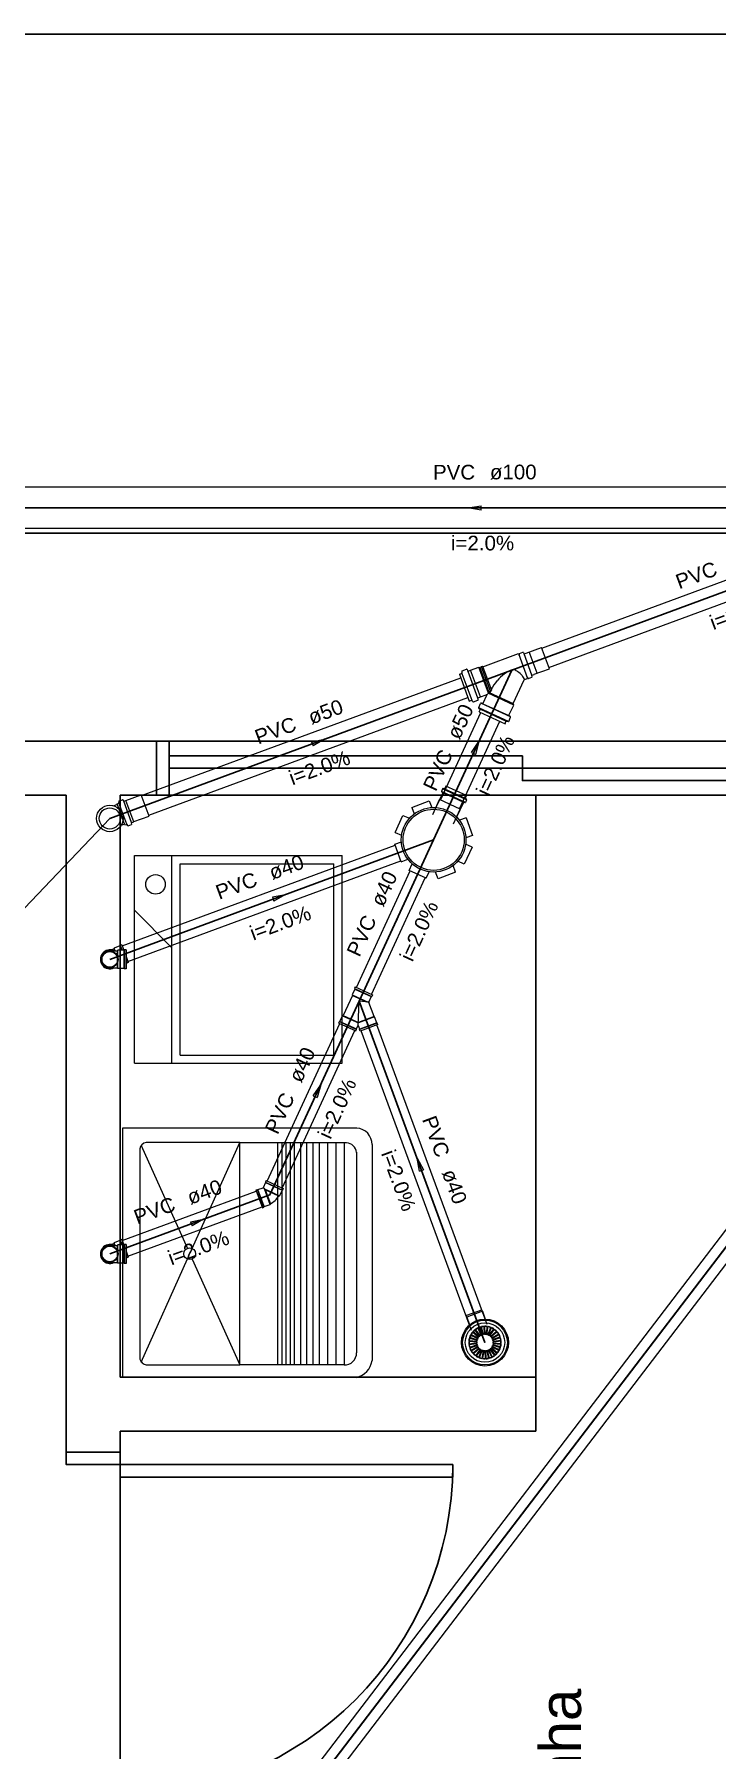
# Model space of a CAD drawing. Header units: inches. Extents: x -27 to 114, y -35 to 60.
# Drawn here: x 50.142 to 51.783, y -30.047 to -25.921 of the extents above; entities that cross this region are included whole.
import ezdxf

# ---------------------------------------------------------------- set-up
doc = ezdxf.new("R2010")
doc.units = ezdxf.units.IN
doc.header["$LTSCALE"] = 10
doc.header["$MEASUREMENT"] = 0
for name, color, linetype, lineweight in [('Simbolos', 160, 'Continuous', 20), ('Simbolos_int', 5, 'Continuous', 5), ('TQ-Indicação coluna', 5, 'Continuous', 20), ('TQ-Sentido tubo', 8, 'Continuous', 20), ('TQ-Seção tubo', 160, 'Continuous', 20), ('TQ-Textos tubo', 7, 'Continuous', 20), ('TQ-Tubos', 6, 'Continuous', 30), ('TQ-Tubos detalhe', 6, 'Continuous', 30), ('xeixo', 3, 'Continuous', 20), ('xjanela-porta', 253, 'Continuous', 30), ('xmoveis', 253, 'Continuous', 20), ('xparede', 7, 'Continuous', 30), ('xpiso', 4, 'Continuous', 30), ('xtexto', 7, 'Continuous', 20)]:
    doc.layers.add(name, color=color, linetype=linetype, lineweight=lineweight)
doc.styles.add('Arial', font='arial.ttf')

# ---------------------------------------------------------------- blocks, each defined once
blk = doc.blocks.new('_Closed')
at = {"color": 0, "linetype": 'ByBlock', "lineweight": -2}
for p, q in [((-1, 0.166667), (0, 0)), ((-1, 0.166667), (-1, -0.166667)), ((0, 0), (-1, -0.166667)), ((0, 0), (-1, 0))]:
    blk.add_line(p, q, dxfattribs=at)

msp = doc.modelspace()

# ---------------------------------------------------------------- linework, layer by layer
at = {"layer": 'Simbolos'}
for p, q in [((51.3255, -27.4093), (51.3621, -27.3958)), ((51.2209, -27.4423), (51.3067, -27.4106)), ((51.3083, -27.4116), (51.3086, -27.4147)), ((51.309, -27.4106), (51.3172, -27.4075)), ((51.3184, -27.4079), (51.3195, -27.4104)), ((51.3208, -27.411), (51.3253, -27.4093)), ((51.3253, -27.4093), (51.3255, -27.4093)), ((51.1644, -27.4604), (51.1696, -27.4585)), ((51.1644, -27.4604), (51.1881, -27.5247)), ((51.1701, -27.4535), (51.1705, -27.4574)), ((51.1709, -27.4521), (51.1813, -27.4483)), ((51.1829, -27.4491), (51.1842, -27.452)), ((51.1858, -27.4525), (51.1912, -27.4506)), ((51.1912, -27.4506), (51.1915, -27.4507)), ((51.1915, -27.4507), (51.2112, -27.4434)), ((51.2112, -27.4434), (51.2141, -27.4448)), ((51.2141, -27.4448), (51.2171, -27.4436)), ((51.2167, -27.4419), (51.2203, -27.4406)), ((51.2171, -27.4436), (51.2167, -27.4419)), ((51.2209, -27.4423), (51.2203, -27.4406)), ((51.2938, -27.531), (51.3202, -27.4738)), ((51.3212, -27.4729), (51.3287, -27.4701)), ((51.3297, -27.4698), (51.328, -27.4672)), ((51.3309, -27.4702), (51.3391, -27.4671)), ((51.3398, -27.4661), (51.3391, -27.4634)), ((51.3397, -27.4621), (51.3441, -27.4605)), ((51.3444, -27.4604), (51.381, -27.4469)), ((51.2095, -27.5213), (51.2087, -27.5182)), ((51.2095, -27.5168), (51.2149, -27.5148)), ((51.2149, -27.5148), (51.215, -27.5145)), ((51.215, -27.5145), (51.2289, -27.5094)), ((51.2218, -27.5301), (51.2305, -27.5109)), ((51.2951, -27.5343), (51.234, -27.5061)), ((51.239, -27.503), (51.2416, -27.4985)), ((51.1881, -27.5247), (51.1933, -27.5228)), ((51.1969, -27.5262), (51.1947, -27.523)), ((51.1985, -27.5267), (51.2088, -27.5229)), ((51.2109, -27.5403), (51.2155, -27.5303)), ((51.2112, -27.5417), (51.2142, -27.5441)), ((51.2123, -27.5504), (51.2145, -27.5456)), ((51.2123, -27.5504), (51.2743, -27.5792)), ((51.2149, -27.5446), (51.277, -27.5734)), ((51.217, -27.53), (51.2869, -27.562)), ((51.2171, -27.5294), (51.2202, -27.5307)), ((51.2838, -27.5587), (51.2951, -27.5343)), ((51.2871, -27.562), (51.2844, -27.5603)), ((51.2951, -27.5343), (51.2938, -27.531)), ((51.2743, -27.5792), (51.2765, -27.5741)), ((51.2818, -27.5741), (51.2779, -27.5736)), ((51.2832, -27.5736), (51.2878, -27.5636)), ((50.3452, -27.7661), (50.3456, -27.7691)), ((50.3459, -27.765), (50.3541, -27.762)), ((50.3553, -27.7623), (50.3565, -27.7648)), ((50.3578, -27.7654), (50.3623, -27.7638)), ((50.3623, -27.7638), (50.3625, -27.7637)), ((50.3625, -27.7637), (50.3991, -27.7502)), ((51.1007, -27.7973), (51.117, -27.7619)), ((50.3416, -27.7735), (50.333, -27.7767)), ((50.3409, -27.7716), (50.3449, -27.7702)), ((50.3598, -27.8228), (50.3409, -27.7716)), ((50.3813, -27.8148), (50.4179, -27.8013)), ((51.1502, -27.8201), (51.1665, -27.7847)), ((50.3591, -27.8209), (50.3505, -27.8241)), ((50.3598, -27.8228), (50.3638, -27.8213)), ((50.3667, -27.8242), (50.365, -27.8217)), ((50.3679, -27.8246), (50.3761, -27.8216)), ((50.3768, -27.8205), (50.3761, -27.8178)), ((50.3767, -27.8166), (50.3811, -27.8149)), ((50.3811, -27.8149), (50.3813, -27.8148))]:
    msp.add_line(p, q, dxfattribs=at)
for centre, radius, start, end in [((51.3093, -27.4115), 0.001, 110.248, 185.248), ((51.3076, -27.4148), 0.001, 330.1652, 5.2485), ((51.3175, -27.4085), 0.001, 25.2485, 110.248), ((51.3205, -27.4101), 0.001, 205.248, 290.248), ((51.1691, -27.4573), 0.00125, 290.254, 5.2532), ((51.1714, -27.4533), 0.00125, 110.254, 185.254), ((51.1817, -27.4495), 0.00125, 25.2535, 110.254), ((51.1853, -27.4514), 0.00125, 205.254, 290.254), ((51.476, -27.6441), 0.2777, 142.745, 147.882), ((51.3567, -27.5685), 0.1375, 127.743, 137.636), ((51.3114, -27.5099), 0.0634, 108.171, 127.743), ((51.2945, -27.4583), 0.00913, 73.2655, 108.171), ((51.2556, -27.5291), 0.0896, 56.4055, 62.4045), ((51.2745, -27.5003), 0.0551, 41.8125, 56.4055), ((51.2922, -27.4847), 0.0315, 22.0625, 41.8125), ((51.3218, -27.4746), 0.00187, 110.253, 155.254), ((51.3271, -27.4678), 0.001, 35.2485, 69.8224), ((51.3306, -27.4692), 0.001, 215.248, 290.248), ((51.34, -27.4631), 0.001, 110.248, 195.248), ((51.3388, -27.4662), 0.001, 290.248, 15.2485), ((51.2099, -27.518), 0.00125, 110.254, 195.253), ((51.2293, -27.5106), 0.00125, 335.253, 110.254), ((51.3886, -27.657), 0.216, 134.844, 137.076), ((51.476, -27.6441), 0.2777, 148.931, 149.704), ((51.1937, -27.5239), 0.00125, 35.2538, 110.254), ((51.198, -27.5256), 0.00125, 215.253, 290.254), ((51.2084, -27.5217), 0.00125, 290.254, 15.2535), ((51.2119, -27.5407), 0.00125, 155.253, 230.254), ((51.2133, -27.5452), 0.00125, 335.253, 50.2538), ((51.2165, -27.5307), 0.00125, 70.2534, 155.253), ((51.2205, -27.5295), 0.00125, 250.253, 335.254), ((51.2848, -27.5593), 0.00125, 155.254, 240.254), ((51.2777, -27.5747), 0.00125, 80.2535, 155.254), ((51.2819, -27.573), 0.00125, 260.254, 335.253), ((51.2865, -27.563), 0.00125, 335.254, 60.2535), ((50.3463, -27.7659), 0.001, 110.248, 185.248), ((50.3545, -27.7629), 0.001, 25.2485, 110.248), ((50.3574, -27.7645), 0.001, 205.248, 290.248), ((50.3445, -27.7692), 0.001, 290.248, 5.2485), ((50.3641, -27.8222), 0.001, 35.2485, 110.248), ((50.3675, -27.8236), 0.001, 215.248, 290.248), ((50.377, -27.8175), 0.001, 110.248, 195.248), ((50.3758, -27.8206), 0.001, 290.248, 15.2485)]:
    msp.add_arc(centre, radius, start, end, dxfattribs=at)
at = {"layer": 'Simbolos_int'}
for p, q in [((51.381, -27.4469), (51.3621, -27.3958)), ((51.3067, -27.4106), (51.3287, -27.4701)), ((51.339, -27.4624), (51.3201, -27.4113)), ((51.3515, -27.4577), (51.3327, -27.4066)), ((51.1705, -27.4582), (51.1942, -27.5224)), ((51.1846, -27.453), (51.2083, -27.5172)), ((51.215, -27.5145), (51.1915, -27.4507)), ((51.2343, -27.506), (51.2112, -27.4434)), ((51.2361, -27.5043), (51.2141, -27.4448)), ((51.2167, -27.4419), (51.2392, -27.5029)), ((51.2203, -27.4406), (51.2417, -27.4988)), ((51.2361, -27.5043), (51.2938, -27.531)), ((51.2119, -27.5407), (51.2819, -27.573)), ((51.2212, -27.5311), (51.2834, -27.5596)), ((50.376, -27.8168), (50.3571, -27.7657)), ((50.3811, -27.8149), (50.3623, -27.7638)), ((50.4179, -27.8013), (50.3991, -27.7502)), ((51.1665, -27.7847), (51.117, -27.7619)), ((50.3645, -27.8211), (50.3456, -27.7699))]:
    msp.add_line(p, q, dxfattribs=at)
at = {"layer": 'TQ-Indicação coluna'}
msp.add_line((50.3236, -27.8071), (50.055, -28.0888), dxfattribs=at)
for radius in [0.0318, 0.0255]:
    msp.add_circle((50.3236, -27.8071), radius, dxfattribs=at)
at = {"layer": 'TQ-Sentido tubo'}
for points in [[(51.2166, -27.0601), (51.2555, -27.0601)], [(50.8105, -27.6274), (50.7741, -27.6409)], [(51.1981, -27.6511), (51.1818, -27.6864)], [(50.7164, -28.001), (50.68, -28.0145)], [(51.0145, -28.0493), (50.9982, -28.0846)], [(50.8175, -28.4764), (50.8013, -28.5117)], [(51.0735, -28.6537), (51.087, -28.6902)], [(50.5195, -28.7823), (50.483, -28.7958)]]:
    msp.add_lwpolyline(points, dxfattribs=at)
at = {"layer": 'TQ-Seção tubo'}
for p, q in [((50.3597, -30.6896), (53.331, -26.8001)), ((50.3995, -30.7199), (53.3939, -26.8001)), ((51.9556, -27.0101), (43.4206, -27.0101)), ((51.9556, -27.1101), (43.4206, -27.1101)), ((51.3626, -27.3972), (51.9556, -27.1784)), ((51.3799, -27.4441), (51.9556, -27.2317)), ((50.3998, -27.7523), (51.1676, -27.4691)), ((50.4172, -27.7992), (51.1849, -27.516)), ((51.1191, -27.7628), (51.2162, -27.5522)), ((51.1645, -27.7838), (51.2615, -27.5733)), ((51.0497, -27.7804), (51.092, -27.7648)), ((51.092, -27.7648), (51.0979, -27.7809)), ((51.1243, -27.7458), (51.1081, -27.7809)), ((51.1241, -27.7356), (51.1212, -27.7419)), ((51.1239, -27.7445), (51.1216, -27.7432)), ((51.1221, -27.7423), (51.1781, -27.7681)), ((51.1247, -27.7449), (51.1744, -27.7679)), ((51.125, -27.736), (51.181, -27.7618)), ((51.129, -27.7357), (51.1252, -27.7351)), ((51.1319, -27.7294), (51.129, -27.7357)), ((51.129, -27.7357), (51.1786, -27.7586)), ((51.1816, -27.7523), (51.1319, -27.7294)), ((51.1816, -27.7523), (51.1786, -27.7586)), ((51.1786, -27.7586), (51.1816, -27.7611)), ((51.1819, -27.7623), (51.179, -27.7685)), ((51.01, -27.8405), (51.0288, -27.7997)), ((51.0288, -27.7997), (51.0444, -27.8068)), ((51.0497, -27.7804), (51.0557, -27.7964)), ((51.174, -27.7687), (51.1578, -27.8038)), ((51.1806, -27.8057), (51.1645, -27.8116)), ((51.1753, -27.7682), (51.1777, -27.7691)), ((51.1806, -27.8057), (51.1961, -27.8479)), ((51.01, -27.8405), (51.0255, -27.8477)), ((51.1961, -27.8479), (51.1801, -27.8538)), ((50.3533, -28.1138), (51.0097, -27.8713)), ((51.0089, -27.869), (51.0249, -27.863)), ((51.0244, -27.9112), (51.0089, -27.869)), ((51.195, -27.8763), (51.1762, -27.9172)), ((51.195, -27.8763), (51.1795, -27.8691)), ((50.3671, -28.1513), (51.0236, -27.9088)), ((51.0244, -27.9112), (51.0405, -27.9053)), ((51.0438, -27.9321), (51.0509, -27.9165)), ((51.0846, -27.9509), (51.0438, -27.9321)), ((51.1553, -27.9365), (51.1493, -27.9204)), ((51.1762, -27.9172), (51.1606, -27.91)), ((50.9166, -28.2137), (51.046, -27.9331)), ((50.953, -28.2304), (51.0823, -27.9499)), ((51.0846, -27.9509), (51.0918, -27.9354)), ((51.1131, -27.9521), (51.1071, -27.936)), ((51.1553, -27.9365), (51.1131, -27.9521)), ((50.3236, -28.1255), (50.3334, -28.1255)), ((50.3256, -28.1234), (50.3332, -28.1206)), ((50.3339, -28.119), (50.3332, -28.1206)), ((50.3332, -28.1206), (50.335, -28.1255)), ((50.3334, -28.1255), (50.3414, -28.1255)), ((50.3479, -28.1138), (50.3339, -28.119)), ((50.3363, -28.1255), (50.3339, -28.119)), ((50.3426, -28.1243), (50.3414, -28.1255)), ((50.3414, -28.1255), (50.3414, -28.1667)), ((50.3576, -28.1243), (50.3426, -28.1243)), ((50.3426, -28.1679), (50.3426, -28.1243)), ((50.3485, -28.1126), (50.3479, -28.1138)), ((50.3479, -28.1138), (50.3518, -28.1243)), ((50.3523, -28.1112), (50.3485, -28.1126)), ((50.3485, -28.1126), (50.3529, -28.1243)), ((50.3523, -28.1112), (50.3571, -28.1243)), ((50.3586, -28.1233), (50.3576, -28.1243)), ((50.3576, -28.1243), (50.3576, -28.1679)), ((50.3586, -28.1233), (50.3586, -28.1689)), ((50.3626, -28.1233), (50.3586, -28.1233)), ((50.3626, -28.1233), (50.3626, -28.1689)), ((50.3236, -28.1667), (50.3334, -28.1667)), ((50.3334, -28.1667), (50.3414, -28.1667)), ((50.3426, -28.1679), (50.3414, -28.1667)), ((50.3576, -28.1679), (50.3426, -28.1679)), ((50.3586, -28.1689), (50.3576, -28.1679)), ((50.3626, -28.1689), (50.3586, -28.1689)), ((50.3626, -28.1391), (50.3681, -28.1539)), ((50.3626, -28.1506), (50.3643, -28.1553)), ((50.3626, -28.1535), (50.3631, -28.1547)), ((50.3631, -28.1547), (50.3626, -28.1549)), ((50.3643, -28.1553), (50.3631, -28.1547)), ((50.3681, -28.1539), (50.3643, -28.1553)), ((50.9129, -28.2175), (50.9066, -28.2311)), ((50.9141, -28.2125), (50.9124, -28.2161)), ((50.9124, -28.2161), (50.9538, -28.2352)), ((50.9124, -28.2161), (50.9129, -28.2175)), ((50.9129, -28.2175), (50.9525, -28.2357)), ((50.9141, -28.2125), (50.9555, -28.2316)), ((50.9072, -28.2327), (50.885, -28.2809)), ((50.9066, -28.2311), (50.9453, -28.2489)), ((50.9066, -28.2311), (50.9072, -28.2327)), ((50.9072, -28.2327), (50.9416, -28.2485)), ((50.9211, -28.3052), (50.9235, -28.2467)), ((50.9465, -28.249), (50.9235, -28.2467)), ((50.9591, -28.2838), (50.9466, -28.2499)), ((50.9525, -28.2357), (50.9467, -28.2484)), ((50.9538, -28.2352), (50.9525, -28.2357)), ((50.9555, -28.2316), (50.9538, -28.2352)), ((50.702, -28.6792), (50.8767, -28.3004)), ((50.8741, -28.2992), (50.8758, -28.2956)), ((50.8741, -28.2992), (50.9155, -28.3183)), ((50.8758, -28.2956), (50.8771, -28.2951)), ((50.8758, -28.2956), (50.9172, -28.3147)), ((50.8771, -28.2951), (50.8834, -28.2815)), ((50.8771, -28.2951), (50.9167, -28.3134)), ((50.8834, -28.2815), (50.885, -28.2809)), ((50.8834, -28.2815), (50.9214, -28.299)), ((50.885, -28.2809), (50.9214, -28.2977)), ((50.9591, -28.2838), (50.9214, -28.2977)), ((50.9606, -28.2845), (50.9214, -28.299)), ((50.9671, -28.2992), (50.9243, -28.315)), ((50.9658, -28.2986), (50.9249, -28.3137)), ((50.9685, -28.3029), (50.9257, -28.3187)), ((50.9606, -28.2845), (50.9591, -28.2838)), ((50.9658, -28.2986), (50.9606, -28.2845)), ((50.9671, -28.2992), (50.9658, -28.2986)), ((50.9685, -28.3029), (50.9671, -28.2992)), ((50.7383, -28.696), (50.913, -28.3171)), ((50.9155, -28.3183), (50.9172, -28.3147)), ((50.9167, -28.3134), (50.9202, -28.3058)), ((50.9172, -28.3147), (50.9167, -28.3134)), ((50.9249, -28.3137), (50.922, -28.3059)), ((50.9243, -28.315), (50.9249, -28.3137)), ((50.9257, -28.3187), (50.9243, -28.315)), ((51.194, -29.0384), (50.9283, -28.3178)), ((51.2315, -29.0245), (50.9658, -28.3039)), ((50.3533, -28.8223), (50.6759, -28.7033)), ((50.6749, -28.7007), (50.6787, -28.6993)), ((50.6749, -28.7007), (50.6907, -28.7435)), ((50.6944, -28.7421), (50.6787, -28.6993)), ((50.6787, -28.6993), (50.68, -28.6999)), ((50.68, -28.6999), (50.6926, -28.6952)), ((50.695, -28.7408), (50.68, -28.6999)), ((50.6982, -28.683), (50.6926, -28.6952)), ((50.6953, -28.6982), (50.6926, -28.6952)), ((50.7091, -28.7356), (50.6953, -28.6982)), ((50.6953, -28.6982), (50.7315, -28.7149)), ((50.6974, -28.7005), (50.6953, -28.6982)), ((50.6974, -28.7005), (50.7098, -28.7341)), ((50.7299, -28.7155), (50.6974, -28.7005)), ((50.6994, -28.6781), (50.6977, -28.6817)), ((50.6977, -28.6817), (50.7391, -28.7008)), ((50.6977, -28.6817), (50.6982, -28.683)), ((50.6982, -28.683), (50.7378, -28.7013)), ((50.6994, -28.6781), (50.7408, -28.6971)), ((50.7315, -28.7149), (50.7299, -28.7155)), ((50.7378, -28.7013), (50.7315, -28.7149)), ((50.7391, -28.7008), (50.7378, -28.7013)), ((50.7408, -28.6971), (50.7391, -28.7008)), ((50.3671, -28.8598), (50.6897, -28.7409)), ((50.6907, -28.7435), (50.6944, -28.7421)), ((50.6944, -28.7421), (50.695, -28.7408)), ((50.695, -28.7408), (50.7091, -28.7356)), ((50.7091, -28.7356), (50.7098, -28.7341)), ((50.3236, -28.834), (50.3334, -28.834)), ((50.3256, -28.8319), (50.3332, -28.8291)), ((50.3339, -28.8275), (50.3332, -28.8291)), ((50.3332, -28.8291), (50.335, -28.834)), ((50.3334, -28.834), (50.3414, -28.834)), ((50.348, -28.8224), (50.3339, -28.8275)), ((50.3363, -28.834), (50.3339, -28.8275)), ((50.3426, -28.8328), (50.3414, -28.834)), ((50.3414, -28.834), (50.3414, -28.8752)), ((50.3576, -28.8328), (50.3426, -28.8328)), ((50.3426, -28.8764), (50.3426, -28.8328)), ((50.3486, -28.8211), (50.348, -28.8224)), ((50.348, -28.8224), (50.3518, -28.8328)), ((50.3523, -28.8197), (50.3486, -28.8211)), ((50.3486, -28.8211), (50.3529, -28.8328)), ((50.3523, -28.8197), (50.3571, -28.8328)), ((50.3586, -28.8318), (50.3576, -28.8328)), ((50.3576, -28.8328), (50.3576, -28.8764)), ((50.3586, -28.8318), (50.3586, -28.8774)), ((50.3626, -28.8318), (50.3586, -28.8318)), ((50.3626, -28.8318), (50.3626, -28.8774)), ((50.3236, -28.8752), (50.3334, -28.8752)), ((50.3334, -28.8752), (50.3414, -28.8752)), ((50.3426, -28.8764), (50.3414, -28.8752)), ((50.3576, -28.8764), (50.3426, -28.8764)), ((50.3586, -28.8774), (50.3576, -28.8764)), ((50.3626, -28.8774), (50.3586, -28.8774)), ((50.3626, -28.8476), (50.3681, -28.8625)), ((50.3626, -28.8592), (50.3643, -28.8639)), ((50.3626, -28.8621), (50.363, -28.8633)), ((50.363, -28.8633), (50.3626, -28.8634)), ((50.3643, -28.8639), (50.363, -28.8633)), ((50.3681, -28.8625), (50.3643, -28.8639)), ((51.2176, -28.9895), (51.1819, -29.0026)), ((51.1823, -29.0065), (51.1819, -29.0026)), ((51.2198, -28.9926), (51.1823, -29.0065)), ((51.2198, -28.9926), (51.2176, -28.9895)), ((51.2198, -28.9926), (51.2266, -29.0111)), ((51.1823, -29.0065), (51.1891, -29.0249)), ((51.2107, -29.0555), (51.1958, -29.0427)), ((51.2118, -29.0542), (51.1969, -29.0414)), ((51.2136, -29.0525), (51.2016, -29.037)), ((51.2149, -29.0515), (51.203, -29.0359)), ((51.217, -29.0503), (51.2085, -29.0325)), ((51.2185, -29.0495), (51.21, -29.0318)), ((51.2208, -29.0487), (51.2162, -29.0297)), ((51.2224, -29.0483), (51.2178, -29.0293)), ((51.2248, -29.048), (51.2243, -29.0284)), ((51.2265, -29.048), (51.226, -29.0284)), ((51.2289, -29.0482), (51.2325, -29.0289)), ((51.2305, -29.0485), (51.2341, -29.0292)), ((51.2329, -29.0492), (51.2404, -29.0311)), ((51.2344, -29.0498), (51.2419, -29.0317)), ((51.2365, -29.051), (51.2477, -29.0349)), ((51.2379, -29.0519), (51.249, -29.0358)), ((51.2397, -29.0535), (51.254, -29.04)), ((51.2409, -29.0547), (51.2551, -29.0413)), ((51.2065, -29.0668), (51.187, -29.0653)), ((51.2067, -29.0652), (51.1871, -29.0636)), ((51.2066, -29.0693), (51.1871, -29.0718)), ((51.2068, -29.0709), (51.1874, -29.0734)), ((51.2071, -29.0628), (51.1883, -29.0572)), ((51.2076, -29.0612), (51.1888, -29.0556)), ((51.2074, -29.0733), (51.1889, -29.0798)), ((51.2079, -29.0749), (51.1894, -29.0814)), ((51.2085, -29.0589), (51.1913, -29.0496)), ((51.2093, -29.0575), (51.1921, -29.0481)), ((51.209, -29.0771), (51.1922, -29.0873)), ((51.2098, -29.0785), (51.1931, -29.0887)), ((51.2113, -29.0804), (51.1971, -29.0939)), ((51.2125, -29.0816), (51.1982, -29.0951)), ((51.2143, -29.0832), (51.2032, -29.0993)), ((51.2157, -29.0842), (51.2045, -29.1003)), ((51.2178, -29.0853), (51.2103, -29.1034)), ((51.2194, -29.086), (51.2118, -29.1041)), ((51.2217, -29.0867), (51.2181, -29.1059)), ((51.2233, -29.087), (51.2197, -29.1062)), ((51.2258, -29.0872), (51.2262, -29.1068)), ((51.2274, -29.0871), (51.2279, -29.1067)), ((51.2298, -29.0868), (51.2344, -29.1059)), ((51.2315, -29.0864), (51.236, -29.1055)), ((51.2337, -29.0856), (51.2422, -29.1033)), ((51.2353, -29.0849), (51.2437, -29.1026)), ((51.2373, -29.0836), (51.2492, -29.0992)), ((51.2387, -29.0826), (51.2506, -29.0982)), ((51.2404, -29.0809), (51.2553, -29.0937)), ((51.2415, -29.0797), (51.2564, -29.0924)), ((51.2424, -29.0567), (51.2591, -29.0464)), ((51.2429, -29.0777), (51.2601, -29.0871)), ((51.2432, -29.0581), (51.26, -29.0479)), ((51.2437, -29.0762), (51.2609, -29.0856)), ((51.2443, -29.0603), (51.2628, -29.0538)), ((51.2446, -29.074), (51.2634, -29.0796)), ((51.2448, -29.0619), (51.2633, -29.0553)), ((51.2451, -29.0724), (51.2639, -29.078)), ((51.2454, -29.0642), (51.2648, -29.0617)), ((51.2455, -29.07), (51.2651, -29.0715)), ((51.2456, -29.0659), (51.2651, -29.0633)), ((51.2457, -29.0683), (51.2652, -29.0699))]:
    msp.add_line(p, q, dxfattribs=at)
for centre, radius in [((51.1025, -27.8584), 0.0777), ((51.1025, -27.8584), 0.0735), ((50.3236, -28.1461), 0.02), ((50.3236, -28.1461), 0.0188), ((50.3236, -28.8546), 0.02), ((50.3236, -28.8546), 0.0188), ((51.2261, -29.0676), 0.0565), ((51.2261, -29.0676), 0.0538), ((51.2261, -29.0676), 0.0474), ((51.2261, -29.0676), 0.0474)]:
    msp.add_circle(centre, radius, dxfattribs=at)
for centre, radius, start, end in [((51.1221, -27.7423), 0.001, 155.2422, 240.2422), ((51.1234, -27.7454), 0.001, 335.2422, 60.2422), ((51.125, -27.736), 0.001, 80.2422, 155.2422), ((51.1284, -27.7346), 0.001, 260.2422, 335.2422), ((51.1799, -27.7583), 0.001, 155.2422, 230.2422), ((51.181, -27.7618), 0.001, 335.2422, 50.2422), ((51.1749, -27.7691), 0.001, 70.2422, 155.2422), ((51.1781, -27.7681), 0.001, 250.2422, 335.2422), ((50.3236, -28.1461), 0.0228, 64.6232, 295.3768), ((50.3236, -28.1461), 0.0218, 70.9009, 289.0991), ((50.3236, -28.1461), 0.0206, 90, 270), ((50.9485, -28.2492), 0.002, 155.2431, 200.2431), ((50.9211, -28.3062), 0.001, 20.2431, 155.2431), ((50.6813, -28.6831), 0.0584, 299.1783, 326.3128), ((50.3236, -28.8546), 0.0228, 64.6232, 295.3768), ((50.3236, -28.8546), 0.0218, 70.9009, 289.0991), ((50.3236, -28.8546), 0.0206, 90, 270), ((51.2261, -29.0676), 0.0392, 140.6227, 150.1874), ((51.2261, -29.0676), 0.0382, 140.6539, 150.1562), ((51.2261, -29.0676), 0.0392, 128.6227, 138.1874), ((51.2261, -29.0676), 0.0382, 128.6539, 138.1562), ((51.2261, -29.0676), 0.0392, 116.6227, 126.1874), ((51.2261, -29.0676), 0.0382, 116.6539, 126.1562), ((51.2261, -29.0676), 0.0392, 104.6227, 114.1874), ((51.2261, -29.0676), 0.0382, 104.6539, 114.1562), ((51.2261, -29.0676), 0.0392, 92.6227, 102.1874), ((51.2261, -29.0676), 0.0382, 92.6539, 102.1562), ((51.2261, -29.0676), 0.0392, 80.6227, 90.1874), ((51.2261, -29.0676), 0.0382, 80.6539, 90.1562), ((51.2261, -29.0676), 0.0382, 68.6539, 78.1562), ((51.2261, -29.0676), 0.0392, 68.6227, 78.1874), ((51.2261, -29.0676), 0.0382, 56.6539, 66.1562), ((51.2261, -29.0676), 0.0392, 56.6227, 66.1874), ((51.2261, -29.0676), 0.0382, 44.6539, 54.1562), ((51.2261, -29.0676), 0.0392, 44.6227, 54.1874), ((51.2261, -29.0676), 0.0382, 32.6539, 42.1562), ((51.2261, -29.0676), 0.0392, 32.6227, 42.1874), ((51.2261, -29.0676), 0.0392, 176.6227, 186.1874), ((51.2261, -29.0676), 0.0392, 164.6227, 174.1874), ((51.2261, -29.0676), 0.0392, 188.6227, 198.1874), ((51.2261, -29.0676), 0.0382, 176.6539, 186.1562), ((51.2261, -29.0676), 0.0382, 164.6539, 174.1562), ((51.2261, -29.0676), 0.0382, 188.6539, 198.1562), ((51.2261, -29.0676), 0.0392, 152.6227, 162.1874), ((51.2261, -29.0676), 0.0392, 200.6227, 210.1874), ((51.2261, -29.0676), 0.0382, 152.6539, 162.1562), ((51.2261, -29.0676), 0.0382, 200.6539, 210.1562), ((51.2261, -29.0676), 0.0206, 177.7248, 185.0853), ((51.2261, -29.0676), 0.0206, 165.7248, 173.0853), ((51.2261, -29.0676), 0.0206, 189.7248, 197.0853), ((51.2261, -29.0676), 0.0196, 177.8408, 184.9692), ((51.2261, -29.0676), 0.0206, 153.7248, 161.0853), ((51.2261, -29.0676), 0.0196, 165.8408, 172.9692), ((51.2261, -29.0676), 0.0196, 189.8408, 196.9692), ((51.2261, -29.0676), 0.0206, 201.7248, 209.0853), ((51.2261, -29.0676), 0.0196, 153.8408, 160.9692), ((51.2261, -29.0676), 0.0196, 201.8408, 208.9692), ((51.2261, -29.0676), 0.0206, 141.7248, 149.0853), ((51.2261, -29.0676), 0.0206, 213.7248, 221.0853), ((51.2261, -29.0676), 0.0196, 141.8408, 148.9692), ((51.2261, -29.0676), 0.0196, 213.8408, 220.9692), ((51.2261, -29.0676), 0.0206, 129.7248, 137.0853), ((51.2261, -29.0676), 0.0206, 225.7248, 233.0853), ((51.2261, -29.0676), 0.0196, 129.8408, 136.9692), ((51.2261, -29.0676), 0.0196, 225.8408, 232.9692), ((51.2261, -29.0676), 0.0206, 117.7248, 125.0853), ((51.2261, -29.0676), 0.0196, 117.8408, 124.9692), ((51.2261, -29.0676), 0.0206, 237.7248, 245.0853), ((51.2261, -29.0676), 0.0196, 237.8408, 244.9692), ((51.2261, -29.0676), 0.0206, 105.7248, 113.0853), ((51.2261, -29.0676), 0.0196, 105.8408, 112.9692), ((51.2261, -29.0676), 0.0206, 249.7248, 257.0853), ((51.2261, -29.0676), 0.0196, 249.8408, 256.9692), ((51.2261, -29.0676), 0.0206, 93.7248, 101.0853), ((51.2261, -29.0676), 0.0196, 93.8408, 100.9692), ((51.2261, -29.0676), 0.0196, 261.8408, 268.9692), ((51.2261, -29.0676), 0.0206, 81.7248, 89.0853), ((51.2261, -29.0676), 0.0196, 81.8408, 88.9692), ((51.2261, -29.0676), 0.0196, 273.8408, 280.9692), ((51.2261, -29.0676), 0.0196, 69.8408, 76.9692), ((51.2261, -29.0676), 0.0206, 69.7248, 77.0853), ((51.2261, -29.0676), 0.0196, 285.8408, 292.9692), ((51.2261, -29.0676), 0.0206, 285.7248, 293.0853), ((51.2261, -29.0676), 0.0196, 57.8408, 64.9692), ((51.2261, -29.0676), 0.0206, 57.7248, 65.0853), ((51.2261, -29.0676), 0.0196, 297.8408, 304.9692), ((51.2261, -29.0676), 0.0206, 297.7248, 305.0853), ((51.2261, -29.0676), 0.0196, 45.8408, 52.9692), ((51.2261, -29.0676), 0.0206, 45.7248, 53.0853), ((51.2261, -29.0676), 0.0196, 309.8408, 316.9692), ((51.2261, -29.0676), 0.0206, 309.7248, 317.0853), ((51.2261, -29.0676), 0.0196, 33.8408, 40.9692), ((51.2261, -29.0676), 0.0196, 321.8408, 328.9692), ((51.2261, -29.0676), 0.0206, 33.7248, 41.0853), ((51.2261, -29.0676), 0.0206, 321.7248, 329.0853), ((51.2261, -29.0676), 0.0196, 21.8408, 28.9692), ((51.2261, -29.0676), 0.0196, 333.8408, 340.9692), ((51.2261, -29.0676), 0.0206, 21.7248, 29.0853), ((51.2261, -29.0676), 0.0206, 333.7248, 341.0853), ((51.2261, -29.0676), 0.0196, 9.8408, 16.9692), ((51.2261, -29.0676), 0.0196, 345.8408, 352.9692), ((51.2261, -29.0676), 0.0196, 357.8408, 4.9692), ((51.2261, -29.0676), 0.0206, 9.7248, 17.0853), ((51.2261, -29.0676), 0.0206, 345.7248, 353.0853), ((51.2261, -29.0676), 0.0206, 357.7248, 5.0853), ((51.2261, -29.0676), 0.0382, 320.6539, 330.1562), ((51.2261, -29.0676), 0.0392, 320.6227, 330.1874), ((51.2261, -29.0676), 0.0382, 20.6539, 30.1562), ((51.2261, -29.0676), 0.0392, 20.6227, 30.1874), ((51.2261, -29.0676), 0.0382, 332.6539, 342.1562), ((51.2261, -29.0676), 0.0392, 332.6227, 342.1874), ((51.2261, -29.0676), 0.0382, 8.6539, 18.1562), ((51.2261, -29.0676), 0.0382, 344.6539, 354.1562), ((51.2261, -29.0676), 0.0392, 8.6227, 18.1874), ((51.2261, -29.0676), 0.0392, 344.6227, 354.1874), ((51.2261, -29.0676), 0.0382, 356.6539, 6.1562), ((51.2261, -29.0676), 0.0392, 356.6227, 6.1874), ((51.2261, -29.0676), 0.0392, 212.6227, 222.1874), ((51.2261, -29.0676), 0.0382, 212.6539, 222.1562), ((51.2261, -29.0676), 0.0392, 224.6227, 234.1874), ((51.2261, -29.0676), 0.0382, 224.6539, 234.1562), ((51.2261, -29.0676), 0.0392, 236.6227, 246.1874), ((51.2261, -29.0676), 0.0382, 236.6539, 246.1562), ((51.2261, -29.0676), 0.0392, 248.6227, 258.1874), ((51.2261, -29.0676), 0.0382, 248.6539, 258.1562), ((51.2261, -29.0676), 0.0392, 260.6227, 270.1874), ((51.2261, -29.0676), 0.0382, 260.6539, 270.1562), ((51.2261, -29.0676), 0.0206, 261.7248, 269.0853), ((51.2261, -29.0676), 0.0206, 273.7248, 281.0853), ((51.2261, -29.0676), 0.0382, 272.6539, 282.1562), ((51.2261, -29.0676), 0.0392, 272.6227, 282.1874), ((51.2261, -29.0676), 0.0382, 284.6539, 294.1562), ((51.2261, -29.0676), 0.0392, 284.6227, 294.1874), ((51.2261, -29.0676), 0.0382, 296.6539, 306.1562), ((51.2261, -29.0676), 0.0392, 296.6227, 306.1874), ((51.2261, -29.0676), 0.0382, 308.6539, 318.1562), ((51.2261, -29.0676), 0.0392, 308.6227, 318.1874)]:
    msp.add_arc(centre, radius, start, end, dxfattribs=at)
at = {"layer": 'TQ-Tubos'}
msp.add_line((52.3486, -27.0601), (43.3706, -27.0601), dxfattribs=at)
at = {"layer": 'TQ-Tubos detalhe'}
for p, q in [((50.3236, -30.7781), (53.5916, -26.5001)), ((51.2907, -27.4503), (52.3486, -27.0601)), ((50.3236, -27.8071), (51.2907, -27.4503)), ((51.1025, -27.8584), (51.2907, -27.4503)), ((50.3236, -28.1461), (51.1025, -27.8584)), ((50.9235, -28.2467), (51.1025, -27.8584)), ((50.7086, -28.7126), (50.9235, -28.2467)), ((51.2261, -29.0676), (50.9235, -28.2467)), ((50.3236, -28.8546), (50.7086, -28.7126))]:
    msp.add_line(p, q, dxfattribs=at)
at = {"layer": 'xeixo'}
for p, q in [((50.3236, -30.7776), (53.5916, -26.5001)), ((52.3486, -27.0601), (50.0486, -27.0601)), ((52.3486, -27.0601), (50.3236, -27.8071)), ((51.2906, -27.4506), (50.7086, -28.7126)), ((51.1021, -27.8586), (50.3236, -28.1461)), ((50.9236, -28.2471), (51.2261, -29.0676)), ((50.7086, -28.7126), (50.3236, -28.8546))]:
    msp.add_line(p, q, dxfattribs=at)
at = {"layer": 'xjanela-porta'}
for p, q in [((52.1661, -27.6211), (50.4661, -27.6211)), ((52.1661, -27.7511), (50.4661, -27.7511))]:
    msp.add_line(p, q, dxfattribs=at)
for points in [[(50.4361, -27.7511), (50.4661, -27.7511), (50.4661, -27.6211), (50.4361, -27.6211)], [(50.2186, -29.3311), (50.2186, -29.3611), (50.3486, -29.3611), (50.3486, -29.3311)]]:
    msp.add_lwpolyline(points, dxfattribs=at)
for points in [[(51.3161, -27.6561), (50.4661, -27.6561), (50.4661, -27.6861), (51.3161, -27.6861), (51.3161, -27.6561), (51.3161, -27.6561)], [(52.1661, -27.6861), (51.3161, -27.6861), (51.3161, -27.7161), (52.1661, -27.7161), (52.1661, -27.6861), (52.1661, -27.6861)], [(50.3486, -29.3611), (50.3486, -29.3911), (51.1486, -29.3911), (51.1486, -29.3611), (50.3486, -29.3611), (50.3486, -29.3611)]]:
    msp.add_lwpolyline(points, close=True, dxfattribs=at)
msp.add_arc((50.3486, -29.3611), 0.8, 270, 0, dxfattribs=at)
at = {"layer": 'xmoveis'}
for p, q in [((50.2196, -29.3026), (50.2196, -27.9026)), ((50.3826, -28.3961), (50.3826, -27.8961)), ((50.3826, -27.8961), (50.8826, -27.8961)), ((50.4926, -27.9161), (50.8626, -27.9161)), ((50.8626, -28.3761), (50.8626, -27.9161)), ((50.8826, -28.3961), (50.8826, -27.8961)), ((50.3826, -28.0281), (50.4726, -28.1181)), ((50.4926, -28.3761), (50.8626, -28.3761)), ((50.3826, -28.3961), (50.8826, -28.3961)), ((50.3546, -29.1516), (50.3546, -28.5516)), ((50.3546, -28.5516), (50.9176, -28.5516)), ((50.5216, -28.8411), (50.6361, -28.5866)), ((50.7271, -28.5866), (50.7271, -29.1216)), ((50.7371, -28.5866), (50.7371, -29.1216)), ((50.7471, -28.5866), (50.7471, -29.1216)), ((50.7571, -28.5866), (50.7571, -29.1216)), ((50.7671, -28.5866), (50.7671, -29.1216)), ((50.7821, -28.5866), (50.7821, -29.1216)), ((50.7971, -28.5866), (50.7971, -29.1216)), ((50.8121, -28.5866), (50.8121, -29.1216)), ((50.8271, -28.5866), (50.8271, -29.1216)), ((50.8471, -28.5866), (50.8471, -29.1216)), ((50.8671, -28.5866), (50.8671, -29.1216)), ((50.8871, -28.5866), (50.8871, -29.1216)), ((50.9546, -28.5916), (50.9546, -29.1111)), ((50.3991, -28.5941), (50.5101, -28.8416)), ((50.3986, -29.1146), (50.5101, -28.8666)), ((50.5216, -28.8671), (50.6361, -29.1216)), ((50.9166, -29.1516), (50.3546, -29.1516))]:
    msp.add_line(p, q, dxfattribs=at)
for points in [[(50.4726, -28.3961), (50.4726, -27.8961)], [(50.4926, -28.3761), (50.4926, -27.9161)], [(50.6361, -29.1216), (50.6361, -28.5866), (50.4116, -28.5866)], [(50.6361, -29.1216), (50.6361, -28.5866), (50.8926, -28.5866)], [(50.3956, -28.6016), (50.3956, -29.1076)], [(50.9171, -28.6101), (50.9171, -29.0921)], [(50.4111, -29.1216), (50.6361, -29.1216)], [(50.8881, -29.1216), (50.6361, -29.1216)]]:
    msp.add_lwpolyline(points, dxfattribs=at)
for centre, radius in [((50.4336, -27.9656), 0.0235), ((50.5156, -28.8541), 0.014)]:
    msp.add_circle(centre, radius, dxfattribs=at)
for centre, radius, start, end in [((50.4136, -28.6051), 0.0184, 97.0184, 170.505), ((50.8901, -28.6141), 0.0273, 8.11, 84.3155), ((50.9146, -28.5916), 0.04, 0.092, 85.5284), ((50.4131, -29.1036), 0.0177, 192.103, 263.884), ((50.8886, -29.0931), 0.0285, 267.073, 1.0669), ((50.9061, -29.1041), 0.0487, 282.429, 351.603)]:
    msp.add_arc(centre, radius, start, end, dxfattribs=at)
at = {"layer": 'xparede'}
for p, q in [((50.0486, -27.6211), (50.4361, -27.6211)), ((50.4361, -27.7511), (50.4361, -27.6211)), ((50.0486, -27.7511), (50.2186, -27.7511)), ((50.2186, -27.7511), (50.2186, -29.3311)), ((50.3486, -27.7511), (50.3486, -29.1511)), ((50.3486, -27.7511), (50.4361, -27.7511)), ((50.3486, -29.1511), (51.3486, -29.1511)), ((51.3486, -29.1511), (51.3486, -29.2811)), ((50.3486, -29.2811), (51.3486, -29.2811)), ((50.3486, -29.2811), (50.3486, -29.3311)), ((50.3486, -29.3311), (50.2186, -29.3311))]:
    msp.add_line(p, q, dxfattribs=at)
at = {"layer": 'xpiso'}
for p, q in [((54.6486, -25.9211), (50.0486, -25.9211)), ((54.6486, -27.1211), (50.0486, -27.1211)), ((51.3486, -29.1511), (51.3486, -27.7511)), ((50.3486, -30.1611), (50.3486, -29.2811))]:
    msp.add_line(p, q, dxfattribs=at)

# ---------------------------------------------------------------- block references
at = {"layer": 'TQ-Sentido tubo'}
for p, xscale, yscale, zscale, rotation in [((51.1849, -27.0601), 0.03170202377216924, 0.03170202377216924, 0.03170202377216924, 180), ((50.8403, -27.6165), 0.03170202377217104, 0.03170202377217104, 0.03170202377217104, 20.24490343223642), ((51.2114, -27.6223), 0.03170202377217075, 0.03170202377217075, 0.03170202377217075, 65.23194523119844), ((50.7462, -27.99), 0.03170202377216514, 0.03170202377216514, 0.03170202377216514, 20.26394044372277), ((50.8308, -28.4476), 0.03170202377216762, 0.03170202377216762, 0.03170202377216762, 65.25037209597963), ((51.0626, -28.624), 0.03170202377216813, 0.03170202377216813, 0.03170202377216813, 110.2378837036918), ((50.5492, -28.7713), 0.03170202377217223, 0.03170202377217223, 0.03170202377217223, 20.25691525245272)]:
    msp.add_blockref('_Closed', p, dxfattribs=dict(at, xscale=xscale, yscale=yscale, zscale=zscale, rotation=rotation))

# ---------------------------------------------------------------- texts
at = {"layer": 'TQ-Textos tubo', "char_height": 0.0353, "line_spacing_factor": 0.798, "style": 'Arial'}
for s, insert, width, attachment_point, rotation in [('PVC', (51.2024, -26.9924), 0.110446, 9, 360), ('ø100', (51.2379, -26.9924), 0.122223, 7, 360), ('i=2.0%', (51.2202, -27.1629), 0.165669, 8, 360), ('PVC', (51.7883, -27.2214), 0.110446, 9, 20.2485), ('i=2.0%', (51.8466, -27.3284), 0.165669, 8, 20.2485), ('ø50', (50.8091, -27.5826), 0.092387, 7, 20.2485), ('ø50', (51.1653, -27.6204), 0.092387, 7, 65.2422), ('PVC', (50.7758, -27.5949), 0.110446, 9, 20.2485), ('PVC', (51.1505, -27.6524), 0.110446, 9, 65.2422), ('i=2.0%', (51.2675, -27.6869), 0.165669, 8, 65.2422), ('i=2.0%', (50.8341, -27.7019), 0.165669, 8, 20.2485), ('ø40', (50.7148, -27.9561), 0.092387, 7, 20.2692), ('PVC', (50.6818, -27.9684), 0.110446, 9, 20.2692), ('ø40', (50.982, -28.0225), 0.092387, 7, 65.2421), ('i=2.0%', (51.0838, -28.0852), 0.165669, 8, 65.2421), ('i=2.0%', (50.7401, -28.0754), 0.165669, 8, 20.2692), ('PVC', (50.9668, -28.0507), 0.110446, 9, 65.2421), ('ø40', (50.7848, -28.4457), 0.092387, 7, 65.2421), ('PVC', (50.77, -28.4777), 0.110446, 9, 65.2421), ('i=2.0%', (50.8868, -28.5122), 0.165669, 8, 65.2421), ('PVC', (51.1088, -28.6258), 0.110446, 9, 290.2378), ('i=2.0%', (51.0015, -28.684), 0.165669, 8, 290.2378), ('ø40', (51.1208, -28.659), 0.092387, 7, 290.2378), ('ø40', (50.5178, -28.7374), 0.092387, 7, 20.2455), ('PVC', (50.4848, -28.7496), 0.110446, 9, 20.2455), ('i=2.0%', (50.5431, -28.8566), 0.165669, 8, 20.2455)]:
    msp.add_mtext(s, dxfattribs=dict(at, insert=insert, width=width, attachment_point=attachment_point, rotation=rotation))
at = {"layer": 'xtexto', "insert": (51.4586, -30.1566), "char_height": 0.1, "width": 0.697229, "attachment_point": 8, "rotation": 90, "line_spacing_factor": 0.798, "style": 'Arial'}
msp.add_mtext('Cozinha', dxfattribs=at)

doc.saveas('drawing.dxf')
